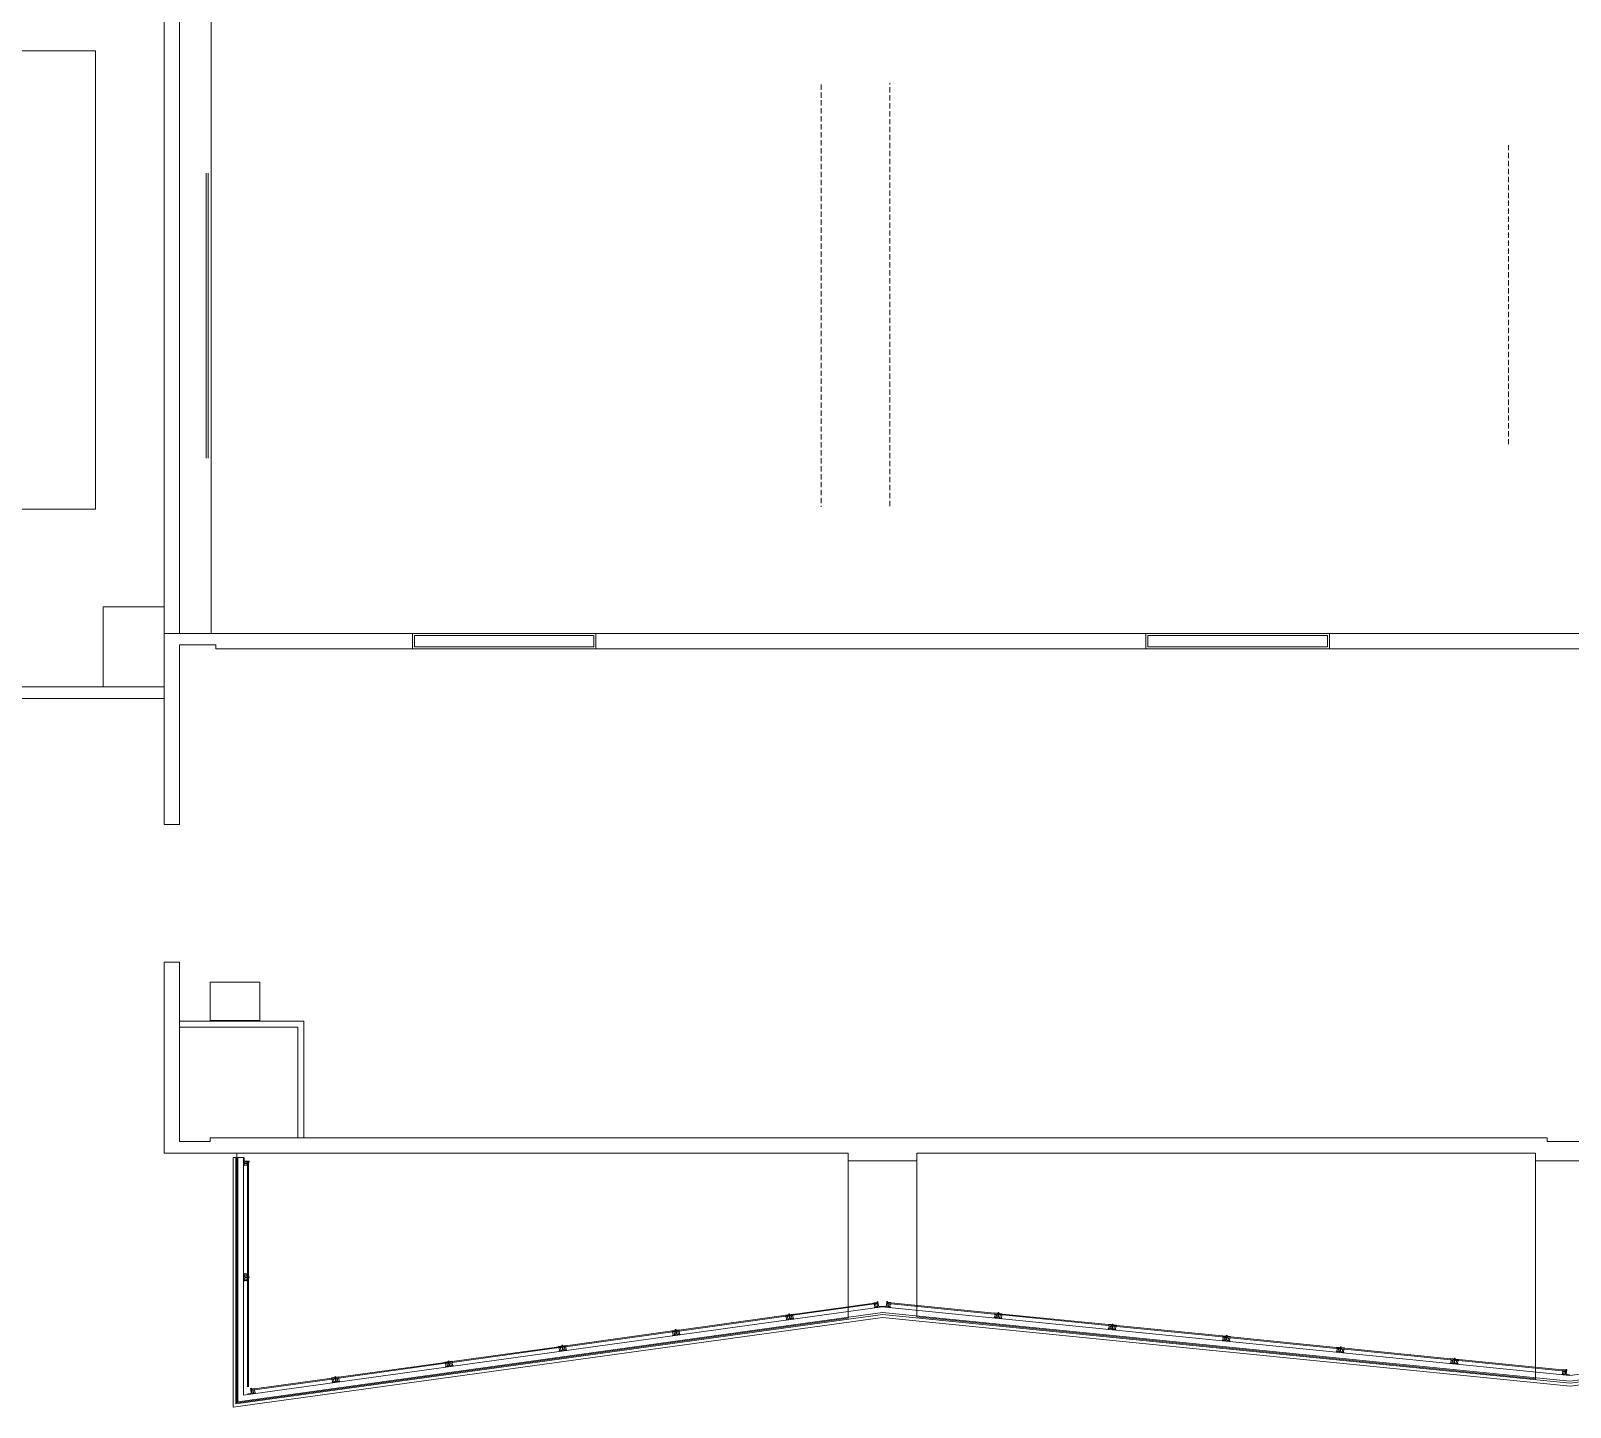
# Model space of a CAD drawing. Header units: inches. Extents: x -31774 to -27465, y 9140 to 11717.
# Drawn here: x -30797 to -29991, y 9794 to 10515 of the extents above; entities that cross this region are included whole.
import ezdxf

# ---------------------------------------------------------------- set-up
doc = ezdxf.new("R2010")
doc.units = ezdxf.units.IN
doc.header["$LTSCALE"] = 5.55
doc.header["$MEASUREMENT"] = 0
doc.linetypes.add('HIDDEN2', pattern=[0.75, 0.5, -0.25])
doc.layers.get('0').update_dxf_attribs({"lineweight": 18})
for name, color, linetype, lineweight in [('00-A+P New Floor Line', 5, 'Continuous', 18), ('00-A+P New Rails', 2, 'Continuous', 18), ('00-RCP-Bridge Below', 4, 'Continuous', 18), ('A-CLNG-FINS', 8, 'Continuous', 18), ('A-CONC-OPNG', 3, 'Continuous', 18), ('A-DETL-FINE', 2, 'Continuous', 18), ('A-EQPM-MECH', 6, 'Continuous', 18), ('A-FLOR-BYND', 8, 'Continuous', 18), ('A-FLOR-HRAL', 5, 'Continuous', 18), ('A-WALL-FULL', 8, 'Continuous', 18), ('A-WALL-FULL-ACC', 8, 'Continuous', 18)]:
    doc.layers.add(name, color=color, linetype=linetype, lineweight=lineweight)

msp = doc.modelspace()

# ---------------------------------------------------------------- linework, layer by layer
at = {"color": 5, "linetype": 'HIDDEN2', "lineweight": 18}
for p, q in [((-30383.16, 10486.94), (-30383.16, 10265.77)), ((-30347.16, 10266.25), (-30347.16, 10487.63)), ((-30023.16, 10455.23), (-30023.16, 10298.65))]:
    msp.add_line(p, q, dxfattribs=at)
at = {"layer": '00-A+P New Floor Line', "color": 2, "lineweight": 18}
for p, q in [((-30369.05, 9841.02), (-30369.05, 9923.51)), ((-30333.05, 9841.71), (-30333.05, 9923.51)), ((-30009.05, 9809.31), (-30009.05, 9923.51))]:
    msp.add_line(p, q, dxfattribs=at)
at = {"layer": '00-A+P New Floor Line'}
for p, q in [((-30333.05, 9841.71), (-30009.05, 9809.31)), ((-30369.05, 9841.02), (-30689.04, 9796.74))]:
    msp.add_line(p, q, dxfattribs=at)
at = {"layer": '00-A+P New Rails', "color": 1, "lineweight": 18}
for p, q in [((-29631.08, 9859.06), (-29991.1, 9811.06)), ((-29631.05, 9856.04), (-29991.05, 9808.04)), ((-30351.06, 9844.04), (-30688.52, 9797.34)), ((-30351.11, 9847.06), (-30685.52, 9800.79)), ((-29991.1, 9811.06), (-30351.11, 9847.06)), ((-29991.05, 9808.04), (-30351.06, 9844.04))]:
    msp.add_line(p, q, dxfattribs=at)
at = {"layer": '00-A+P New Rails', "color": 2, "lineweight": 18}
for p, q in [((-30354.31, 9849.27), (-30355.55, 9849.09)), ((-30354.3, 9849.14), (-30354.31, 9849.27)), ((-30353.44, 9849.77), (-30353.81, 9849.71)), ((-30353.81, 9849.71), (-30353.81, 9849.71)), ((-30353.81, 9849.71), (-30353.5, 9847.49)), ((-30353.13, 9847.54), (-30353.44, 9849.77)), ((-30348.75, 9849.84), (-30348.98, 9847.6)), ((-30348.38, 9849.8), (-30348.75, 9849.84)), ((-30348.75, 9849.84), (-30348.75, 9849.84)), ((-30348.6, 9847.56), (-30348.38, 9849.8)), ((-30348.25, 9849.22), (-30348.17, 9849.29)), ((-30347.87, 9849.25), (-30347.86, 9849.37)), ((-30346.63, 9849.12), (-30347.87, 9849.25)), ((-30347.86, 9849.37), (-30346.61, 9849.25)), ((-30346.63, 9849.12), (-30346.61, 9849.25)), ((-29631.04, 9855.03), (-29991.04, 9807.03)), ((-29631.03, 9853.52), (-29991.01, 9805.52)), ((-30351.01, 9841.52), (-30691.02, 9794.48)), ((-30351.04, 9843.03), (-30689.52, 9796.2)), ((-30400.55, 9842.87), (-30401.79, 9842.7)), ((-30401.77, 9842.57), (-30401.79, 9842.7)), ((-30401.77, 9842.57), (-30400.53, 9842.74)), ((-30401.7, 9842.08), (-30400.46, 9842.25)), ((-30401.69, 9841.95), (-30401.7, 9842.08)), ((-30400.45, 9842.13), (-30401.69, 9841.95)), ((-30401.23, 9840.5), (-30401.44, 9841.99)), ((-30400.49, 9840.61), (-30400.7, 9842.09)), ((-30400.53, 9842.74), (-30400.55, 9842.87)), ((-30400.45, 9842.13), (-30400.46, 9842.25)), ((-30400.15, 9842.73), (-30400.22, 9842.79)), ((-30400.16, 9842.29), (-30400.1, 9842.36)), ((-30400.1, 9842.36), (-30400.15, 9842.73)), ((-30399.67, 9843.37), (-30400.04, 9843.32)), ((-30400.04, 9843.32), (-30400.04, 9843.32)), ((-30400.04, 9843.32), (-30399.74, 9841.09)), ((-30399.36, 9841.14), (-30399.67, 9843.37)), ((-30399.41, 9842.84), (-30399.36, 9842.91)), ((-30399.36, 9842.47), (-30399.41, 9842.84)), ((-30399.36, 9842.47), (-30399.29, 9842.41)), ((-30399.06, 9843.07), (-30397.83, 9843.25)), ((-30399.05, 9842.95), (-30399.06, 9843.07)), ((-30397.81, 9843.12), (-30399.05, 9842.95)), ((-30397.74, 9842.63), (-30398.98, 9842.46)), ((-30398.96, 9842.33), (-30398.98, 9842.46)), ((-30398.96, 9842.33), (-30397.72, 9842.5)), ((-30398.51, 9840.88), (-30398.71, 9842.37)), ((-30397.77, 9840.98), (-30397.97, 9842.47)), ((-30397.81, 9843.12), (-30397.83, 9843.25)), ((-30397.72, 9842.5), (-30397.74, 9842.63)), ((-30355.53, 9848.97), (-30355.55, 9849.09)), ((-30355.53, 9848.97), (-30354.3, 9849.14)), ((-30355.47, 9848.48), (-30354.23, 9848.65)), ((-30355.45, 9848.35), (-30355.47, 9848.48)), ((-30354.21, 9848.52), (-30355.45, 9848.35)), ((-30353.82, 9847.06), (-30355.24, 9846.87)), ((-30355.19, 9846.49), (-30355.24, 9846.87)), ((-30355, 9846.9), (-30355.2, 9848.39)), ((-30355.19, 9846.49), (-30351.23, 9847.04)), ((-30351.23, 9847.04), (-30355.19, 9846.49)), ((-30354.25, 9847), (-30354.46, 9848.49)), ((-30354.21, 9848.52), (-30354.23, 9848.65)), ((-30353.92, 9849.13), (-30353.99, 9849.18)), ((-30353.86, 9848.76), (-30353.92, 9849.13)), ((-30353.92, 9848.69), (-30353.86, 9848.76)), ((-30351.28, 9847.41), (-30352.7, 9847.22)), ((-30351.23, 9847.04), (-30351.28, 9847.41)), ((-29991.04, 9807.03), (-30351.04, 9843.03)), ((-29991.01, 9805.52), (-30351.01, 9841.52)), ((-30350.85, 9847.03), (-30350.82, 9847.41)), ((-30350.85, 9847.03), (-30346.87, 9846.63)), ((-30346.87, 9846.63), (-30350.85, 9847.03)), ((-30349.39, 9847.26), (-30350.82, 9847.41)), ((-30348.29, 9848.85), (-30348.25, 9849.22)), ((-30348.29, 9848.85), (-30348.23, 9848.78)), ((-30346.84, 9847.01), (-30348.27, 9847.15)), ((-30347.93, 9848.62), (-30347.92, 9848.75)), ((-30347.93, 9848.62), (-30346.69, 9848.5)), ((-30346.68, 9848.62), (-30347.92, 9848.75)), ((-30347.83, 9847.11), (-30347.68, 9848.6)), ((-30347.09, 9847.03), (-30346.94, 9848.53)), ((-30346.87, 9846.63), (-30346.84, 9847.01)), ((-30346.69, 9848.5), (-30346.68, 9848.62)), ((-30292.5, 9841.2), (-30292.47, 9841.57)), ((-30292.5, 9841.2), (-30288.52, 9840.8)), ((-30288.52, 9840.8), (-30292.5, 9841.2)), ((-30291.04, 9841.43), (-30292.47, 9841.57)), ((-30292.32, 9843.06), (-30292.3, 9843.19)), ((-30291.07, 9842.94), (-30292.32, 9843.06)), ((-30292.3, 9843.19), (-30291.06, 9843.06)), ((-30292.25, 9843.69), (-30292.24, 9843.81)), ((-30292.25, 9843.69), (-30291.01, 9843.56)), ((-30291, 9843.69), (-30292.24, 9843.81)), ((-30292.22, 9841.55), (-30292.07, 9843.04)), ((-30291.47, 9841.47), (-30291.32, 9842.96)), ((-30291.07, 9842.94), (-30291.06, 9843.06)), ((-30291.01, 9843.56), (-30291, 9843.69)), ((-30290.75, 9843.03), (-30290.68, 9843.09)), ((-30290.64, 9843.46), (-30290.7, 9843.53)), ((-30290.68, 9843.09), (-30290.64, 9843.46)), ((-30290.4, 9844), (-30290.63, 9841.76)), ((-30290.03, 9843.97), (-30290.4, 9844)), ((-30290.4, 9844), (-30290.4, 9844)), ((-30290.25, 9841.73), (-30290.03, 9843.97)), ((-30289.93, 9843.01), (-30289.9, 9843.39)), ((-30289.93, 9843.01), (-30289.88, 9842.95)), ((-30288.49, 9841.17), (-30289.92, 9841.32)), ((-30289.9, 9843.39), (-30289.83, 9843.44)), ((-30289.58, 9842.79), (-30289.57, 9842.91)), ((-30289.58, 9842.79), (-30288.34, 9842.67)), ((-30288.32, 9842.79), (-30289.57, 9842.91)), ((-30289.52, 9843.41), (-30289.51, 9843.54)), ((-30288.27, 9843.29), (-30289.52, 9843.41)), ((-30289.51, 9843.54), (-30288.26, 9843.41)), ((-30289.48, 9841.27), (-30289.33, 9842.76)), ((-30288.73, 9841.2), (-30288.59, 9842.69)), ((-30288.34, 9842.67), (-30288.32, 9842.79)), ((-30288.27, 9843.29), (-30288.26, 9843.41)), ((-30459.98, 9834.65), (-30461.22, 9834.47)), ((-30461.21, 9834.35), (-30461.22, 9834.47)), ((-30461.21, 9834.35), (-30459.97, 9834.52)), ((-30461.14, 9833.85), (-30459.9, 9834.03)), ((-30461.12, 9833.73), (-30461.14, 9833.85)), ((-30459.88, 9833.9), (-30461.12, 9833.73)), ((-30460.67, 9832.28), (-30460.87, 9833.77)), ((-30459.92, 9832.38), (-30460.13, 9833.87)), ((-30459.97, 9834.52), (-30459.98, 9834.65)), ((-30459.88, 9833.9), (-30459.9, 9834.03)), ((-30459.59, 9834.51), (-30459.66, 9834.56)), ((-30459.54, 9834.14), (-30459.59, 9834.51)), ((-30459.59, 9834.07), (-30459.54, 9834.14)), ((-30459.11, 9835.15), (-30459.48, 9835.09)), ((-30459.48, 9835.09), (-30459.48, 9835.09)), ((-30459.48, 9835.09), (-30459.17, 9832.87)), ((-30458.8, 9832.92), (-30459.11, 9835.15)), ((-30458.84, 9834.61), (-30458.79, 9834.68)), ((-30458.79, 9834.24), (-30458.84, 9834.61)), ((-30458.79, 9834.24), (-30458.72, 9834.19)), ((-30458.5, 9834.85), (-30457.26, 9835.02)), ((-30458.48, 9834.73), (-30458.5, 9834.85)), ((-30457.24, 9834.9), (-30458.48, 9834.73)), ((-30457.17, 9834.4), (-30458.41, 9834.23)), ((-30458.4, 9834.11), (-30458.41, 9834.23)), ((-30458.4, 9834.11), (-30457.16, 9834.28)), ((-30457.94, 9832.66), (-30458.15, 9834.14)), ((-30457.2, 9832.76), (-30457.41, 9834.25)), ((-30457.24, 9834.9), (-30457.26, 9835.02)), ((-30457.16, 9834.28), (-30457.17, 9834.4)), ((-30400.06, 9840.67), (-30401.48, 9840.47)), ((-30401.43, 9840.1), (-30401.48, 9840.47)), ((-30401.43, 9840.1), (-30397.47, 9840.65)), ((-30397.47, 9840.65), (-30401.43, 9840.1)), ((-30397.52, 9841.02), (-30398.94, 9840.82)), ((-30397.47, 9840.65), (-30397.52, 9841.02)), ((-30288.52, 9840.8), (-30288.49, 9841.17)), ((-30232.8, 9835.23), (-30232.76, 9835.6)), ((-30232.8, 9835.23), (-30228.82, 9834.83)), ((-30228.82, 9834.83), (-30232.8, 9835.23)), ((-30231.33, 9835.46), (-30232.76, 9835.6)), ((-30232.61, 9837.09), (-30232.6, 9837.22)), ((-30231.37, 9836.97), (-30232.61, 9837.09)), ((-30232.6, 9837.22), (-30231.36, 9837.09)), ((-30232.55, 9837.72), (-30232.54, 9837.84)), ((-30232.55, 9837.72), (-30231.31, 9837.59)), ((-30231.3, 9837.72), (-30232.54, 9837.84)), ((-30232.52, 9835.58), (-30232.37, 9837.07)), ((-30231.77, 9835.5), (-30231.62, 9836.99)), ((-30231.37, 9836.97), (-30231.36, 9837.09)), ((-30231.31, 9837.59), (-30231.3, 9837.72)), ((-30231.05, 9837.06), (-30230.98, 9837.12)), ((-30230.94, 9837.49), (-30231, 9837.56)), ((-30230.98, 9837.12), (-30230.94, 9837.49)), ((-30230.7, 9838.03), (-30230.92, 9835.79)), ((-30230.33, 9837.99), (-30230.7, 9838.03)), ((-30230.7, 9838.03), (-30230.7, 9838.03)), ((-30230.55, 9835.76), (-30230.33, 9837.99)), ((-30230.23, 9837.04), (-30230.2, 9837.42)), ((-30230.23, 9837.04), (-30230.18, 9836.98)), ((-30228.78, 9835.2), (-30230.21, 9835.35)), ((-30230.2, 9837.42), (-30230.13, 9837.47)), ((-30229.88, 9836.82), (-30229.87, 9836.94)), ((-30229.88, 9836.82), (-30228.63, 9836.7)), ((-30228.62, 9836.82), (-30229.87, 9836.94)), ((-30229.82, 9837.44), (-30229.8, 9837.57)), ((-30228.57, 9837.32), (-30229.82, 9837.44)), ((-30229.8, 9837.57), (-30228.56, 9837.44)), ((-30229.78, 9835.3), (-30229.63, 9836.79)), ((-30229.03, 9835.23), (-30228.88, 9836.72)), ((-30228.82, 9834.83), (-30228.78, 9835.2)), ((-30228.63, 9836.7), (-30228.62, 9836.82)), ((-30228.57, 9837.32), (-30228.56, 9837.44)), ((-30519.42, 9826.42), (-30520.66, 9826.25)), ((-30520.64, 9826.13), (-30520.66, 9826.25)), ((-30520.64, 9826.13), (-30519.4, 9826.3)), ((-30520.57, 9825.63), (-30519.33, 9825.8)), ((-30520.55, 9825.51), (-30520.57, 9825.63)), ((-30519.32, 9825.68), (-30520.55, 9825.51)), ((-30520.1, 9824.06), (-30520.31, 9825.54)), ((-30519.36, 9824.16), (-30519.56, 9825.64)), ((-30519.4, 9826.3), (-30519.42, 9826.42)), ((-30519.32, 9825.68), (-30519.33, 9825.8)), ((-30519.02, 9826.29), (-30519.09, 9826.34)), ((-30518.97, 9825.92), (-30519.02, 9826.29)), ((-30519.02, 9825.85), (-30518.97, 9825.92)), ((-30518.54, 9826.92), (-30518.91, 9826.87)), ((-30518.91, 9826.87), (-30518.91, 9826.87)), ((-30518.91, 9826.87), (-30518.6, 9824.64)), ((-30518.23, 9824.69), (-30518.54, 9826.92)), ((-30518.28, 9826.39), (-30518.22, 9826.46)), ((-30518.23, 9826.02), (-30518.28, 9826.39)), ((-30518.23, 9826.02), (-30518.16, 9825.97)), ((-30517.93, 9826.63), (-30516.69, 9826.8)), ((-30517.92, 9826.5), (-30517.93, 9826.63)), ((-30516.68, 9826.68), (-30517.92, 9826.5)), ((-30516.61, 9826.18), (-30517.85, 9826.01)), ((-30517.83, 9825.88), (-30517.85, 9826.01)), ((-30517.83, 9825.88), (-30516.59, 9826.06)), ((-30517.38, 9824.43), (-30517.58, 9825.92)), ((-30516.63, 9824.54), (-30516.84, 9826.02)), ((-30516.68, 9826.68), (-30516.69, 9826.8)), ((-30516.59, 9826.06), (-30516.61, 9826.18)), ((-30459.49, 9832.44), (-30460.91, 9832.25)), ((-30460.86, 9831.87), (-30460.91, 9832.25)), ((-30460.86, 9831.87), (-30456.9, 9832.42)), ((-30456.9, 9832.42), (-30460.86, 9831.87)), ((-30456.95, 9832.79), (-30458.38, 9832.6)), ((-30456.9, 9832.42), (-30456.95, 9832.79)), ((-30173.1, 9829.26), (-30173.06, 9829.63)), ((-30173.1, 9829.26), (-30169.12, 9828.86)), ((-30169.12, 9828.86), (-30173.1, 9829.26)), ((-30171.63, 9829.49), (-30173.06, 9829.63)), ((-30172.91, 9831.12), (-30172.9, 9831.25)), ((-30171.67, 9831), (-30172.91, 9831.12)), ((-30172.9, 9831.25), (-30171.66, 9831.12)), ((-30172.85, 9831.74), (-30172.84, 9831.87)), ((-30172.85, 9831.74), (-30171.61, 9831.62)), ((-30171.59, 9831.74), (-30172.84, 9831.87)), ((-30172.81, 9829.61), (-30172.66, 9831.1)), ((-30172.07, 9829.53), (-30171.92, 9831.02)), ((-30171.67, 9831), (-30171.66, 9831.12)), ((-30171.61, 9831.62), (-30171.59, 9831.74)), ((-30171.35, 9831.09), (-30171.28, 9831.15)), ((-30171.24, 9831.52), (-30171.3, 9831.59)), ((-30171.28, 9831.15), (-30171.24, 9831.52)), ((-30171, 9832.06), (-30171.22, 9829.82)), ((-30170.62, 9832.02), (-30171, 9832.06)), ((-30171, 9832.06), (-30171, 9832.06)), ((-30170.85, 9829.79), (-30170.62, 9832.02)), ((-30170.53, 9831.07), (-30170.49, 9831.45)), ((-30170.53, 9831.07), (-30170.47, 9831)), ((-30169.08, 9829.23), (-30170.51, 9829.38)), ((-30170.49, 9831.45), (-30170.42, 9831.5)), ((-30170.18, 9830.85), (-30170.16, 9830.97)), ((-30170.18, 9830.85), (-30168.93, 9830.72)), ((-30168.92, 9830.85), (-30170.16, 9830.97)), ((-30170.11, 9831.47), (-30170.1, 9831.6)), ((-30168.87, 9831.35), (-30170.11, 9831.47)), ((-30170.1, 9831.6), (-30168.86, 9831.47)), ((-30170.08, 9829.33), (-30169.93, 9830.82)), ((-30169.33, 9829.26), (-30169.18, 9830.75)), ((-30169.12, 9828.86), (-30169.08, 9829.23)), ((-30168.93, 9830.72), (-30168.92, 9830.85)), ((-30168.87, 9831.35), (-30168.86, 9831.47)), ((-30113.21, 9825.15), (-30113.2, 9825.28)), ((-30111.97, 9825.03), (-30113.21, 9825.15)), ((-30113.2, 9825.28), (-30111.95, 9825.15)), ((-30113.15, 9825.77), (-30113.14, 9825.9)), ((-30113.15, 9825.77), (-30111.9, 9825.65)), ((-30111.89, 9825.77), (-30113.14, 9825.9)), ((-30113.11, 9823.64), (-30112.96, 9825.13)), ((-30111.97, 9825.03), (-30111.95, 9825.15)), ((-30111.9, 9825.65), (-30111.89, 9825.77)), ((-30111.64, 9825.12), (-30111.57, 9825.18)), ((-30111.54, 9825.55), (-30111.59, 9825.62)), ((-30111.57, 9825.18), (-30111.54, 9825.55)), ((-30111.29, 9826.09), (-30111.52, 9823.85)), ((-30110.92, 9826.05), (-30111.29, 9826.09)), ((-30111.29, 9826.09), (-30111.29, 9826.09)), ((-30111.15, 9823.82), (-30110.92, 9826.05)), ((-30110.83, 9825.1), (-30110.79, 9825.48)), ((-30110.83, 9825.1), (-30110.77, 9825.03)), ((-30110.79, 9825.48), (-30110.72, 9825.53)), ((-30110.41, 9825.5), (-30110.4, 9825.63)), ((-30109.17, 9825.38), (-30110.41, 9825.5)), ((-30110.4, 9825.63), (-30109.16, 9825.5)), ((-30109.17, 9825.38), (-30109.16, 9825.5)), ((-30578.85, 9818.2), (-30580.09, 9818.03)), ((-30580.07, 9817.9), (-30580.09, 9818.03)), ((-30580.07, 9817.9), (-30578.83, 9818.08)), ((-30580, 9817.41), (-30578.77, 9817.58)), ((-30579.99, 9817.28), (-30580, 9817.41)), ((-30578.75, 9817.46), (-30579.99, 9817.28)), ((-30579.53, 9815.83), (-30579.74, 9817.32)), ((-30578.79, 9815.94), (-30579, 9817.42)), ((-30578.83, 9818.08), (-30578.85, 9818.2)), ((-30578.75, 9817.46), (-30578.77, 9817.58)), ((-30578.45, 9818.06), (-30578.53, 9818.12)), ((-30578.46, 9817.62), (-30578.4, 9817.69)), ((-30578.4, 9817.69), (-30578.45, 9818.06)), ((-30577.97, 9818.7), (-30578.35, 9818.65)), ((-30578.35, 9818.65), (-30578.35, 9818.65)), ((-30578.35, 9818.65), (-30578.04, 9816.42)), ((-30577.67, 9816.47), (-30577.97, 9818.7)), ((-30577.71, 9818.17), (-30577.66, 9818.24)), ((-30577.66, 9817.8), (-30577.71, 9818.17)), ((-30577.66, 9817.8), (-30577.59, 9817.74)), ((-30577.37, 9818.4), (-30576.13, 9818.58)), ((-30577.35, 9818.28), (-30577.37, 9818.4)), ((-30576.11, 9818.45), (-30577.35, 9818.28)), ((-30576.04, 9817.96), (-30577.28, 9817.79)), ((-30577.26, 9817.66), (-30577.28, 9817.79)), ((-30577.26, 9817.66), (-30576.03, 9817.83)), ((-30576.81, 9816.21), (-30577.02, 9817.7)), ((-30576.07, 9816.31), (-30576.27, 9817.8)), ((-30576.11, 9818.45), (-30576.13, 9818.58)), ((-30576.03, 9817.83), (-30576.04, 9817.96)), ((-30518.92, 9824.22), (-30520.35, 9824.02)), ((-30520.3, 9823.65), (-30520.35, 9824.02)), ((-30520.3, 9823.65), (-30516.33, 9824.2)), ((-30516.33, 9824.2), (-30520.3, 9823.65)), ((-30516.39, 9824.57), (-30517.81, 9824.37)), ((-30516.33, 9824.2), (-30516.39, 9824.57)), ((-30113.4, 9823.29), (-30113.36, 9823.66)), ((-30113.4, 9823.29), (-30109.42, 9822.89)), ((-30109.42, 9822.89), (-30113.4, 9823.29)), ((-30111.93, 9823.52), (-30113.36, 9823.66)), ((-30112.36, 9823.56), (-30112.22, 9825.05)), ((-30109.38, 9823.26), (-30110.81, 9823.41)), ((-30110.47, 9824.88), (-30110.46, 9825)), ((-30110.47, 9824.88), (-30109.23, 9824.75)), ((-30109.22, 9824.88), (-30110.46, 9825)), ((-30110.37, 9823.36), (-30110.23, 9824.85)), ((-30109.63, 9823.29), (-30109.48, 9824.78)), ((-30109.42, 9822.89), (-30109.38, 9823.26)), ((-30109.23, 9824.75), (-30109.22, 9824.88)), ((-30053.69, 9817.32), (-30053.66, 9817.69)), ((-30053.69, 9817.32), (-30049.71, 9816.92)), ((-30049.71, 9816.92), (-30053.69, 9817.32)), ((-30052.23, 9817.55), (-30053.66, 9817.69)), ((-30053.51, 9819.18), (-30053.5, 9819.31)), ((-30052.26, 9819.06), (-30053.51, 9819.18)), ((-30053.5, 9819.31), (-30052.25, 9819.18)), ((-30053.45, 9819.8), (-30053.43, 9819.93)), ((-30053.45, 9819.8), (-30052.2, 9819.68)), ((-30052.19, 9819.8), (-30053.43, 9819.93)), ((-30053.41, 9817.67), (-30053.26, 9819.16)), ((-30052.66, 9817.59), (-30052.51, 9819.08)), ((-30052.26, 9819.06), (-30052.25, 9819.18)), ((-30052.2, 9819.68), (-30052.19, 9819.8)), ((-30051.94, 9819.15), (-30051.87, 9819.21)), ((-30051.83, 9819.58), (-30051.89, 9819.65)), ((-30051.87, 9819.21), (-30051.83, 9819.58)), ((-30051.59, 9820.12), (-30051.82, 9817.88)), ((-30051.22, 9820.08), (-30051.59, 9820.12)), ((-30051.59, 9820.12), (-30051.59, 9820.12)), ((-30051.44, 9817.85), (-30051.22, 9820.08)), ((-30051.13, 9819.13), (-30051.09, 9819.51)), ((-30051.13, 9819.13), (-30051.07, 9819.06)), ((-30049.68, 9817.29), (-30051.11, 9817.43)), ((-30051.09, 9819.51), (-30051.02, 9819.56)), ((-30050.77, 9818.91), (-30050.76, 9819.03)), ((-30050.77, 9818.91), (-30049.53, 9818.78)), ((-30049.52, 9818.91), (-30050.76, 9819.03)), ((-30050.71, 9819.53), (-30050.7, 9819.66)), ((-30049.47, 9819.41), (-30050.71, 9819.53)), ((-30050.7, 9819.66), (-30049.45, 9819.53)), ((-30050.67, 9817.39), (-30050.52, 9818.88)), ((-30049.93, 9817.32), (-30049.78, 9818.81)), ((-30049.71, 9816.92), (-30049.68, 9817.29)), ((-30049.53, 9818.78), (-30049.52, 9818.91)), ((-30049.47, 9819.41), (-30049.45, 9819.53)), ((-30681.12, 9803.92), (-30637.96, 9809.89)), ((-30681.05, 9803.43), (-30637.89, 9809.4)), ((-30638.29, 9809.98), (-30639.52, 9809.8)), ((-30639.51, 9809.68), (-30639.52, 9809.8)), ((-30639.51, 9809.68), (-30638.27, 9809.85)), ((-30639.44, 9809.19), (-30638.2, 9809.36)), ((-30639.42, 9809.06), (-30639.44, 9809.19)), ((-30638.18, 9809.23), (-30639.42, 9809.06)), ((-30638.97, 9807.61), (-30639.17, 9809.1)), ((-30638.22, 9807.71), (-30638.43, 9809.2)), ((-30638.27, 9809.85), (-30638.29, 9809.98)), ((-30638.18, 9809.23), (-30638.2, 9809.36)), ((-30637.89, 9809.84), (-30637.96, 9809.89)), ((-30637.84, 9809.47), (-30637.89, 9809.84)), ((-30637.89, 9809.4), (-30637.84, 9809.47)), ((-30637.41, 9810.48), (-30637.78, 9810.42)), ((-30637.78, 9810.42), (-30637.78, 9810.42)), ((-30637.78, 9810.42), (-30637.47, 9808.2)), ((-30637.1, 9808.25), (-30637.41, 9810.48)), ((-30637.15, 9809.94), (-30637.09, 9810.01)), ((-30637.09, 9809.57), (-30637.15, 9809.94)), ((-30637.09, 9809.57), (-30637.02, 9809.52)), ((-30636.8, 9810.18), (-30635.56, 9810.35)), ((-30636.78, 9810.06), (-30636.8, 9810.18)), ((-30635.54, 9810.23), (-30636.78, 9810.06)), ((-30635.48, 9809.73), (-30636.71, 9809.56)), ((-30636.7, 9809.44), (-30636.71, 9809.56)), ((-30636.7, 9809.44), (-30635.46, 9809.61)), ((-30636.24, 9807.99), (-30636.45, 9809.47)), ((-30635.5, 9808.09), (-30635.71, 9809.58)), ((-30635.54, 9810.23), (-30635.56, 9810.35)), ((-30635.46, 9809.61), (-30635.48, 9809.73)), ((-30578.36, 9816), (-30579.78, 9815.8)), ((-30579.73, 9815.43), (-30579.78, 9815.8)), ((-30579.73, 9815.43), (-30575.77, 9815.98)), ((-30575.77, 9815.98), (-30579.73, 9815.43)), ((-30575.82, 9816.35), (-30577.24, 9816.15)), ((-30575.77, 9815.98), (-30575.82, 9816.35)), ((-29995.25, 9811.47), (-29995.21, 9811.85)), ((-29995.21, 9811.85), (-29993.78, 9811.7)), ((-29995.06, 9813.34), (-29995.05, 9813.46)), ((-29993.82, 9813.21), (-29995.06, 9813.34)), ((-29995.05, 9813.46), (-29993.8, 9813.34)), ((-29995, 9813.96), (-29994.99, 9814.08)), ((-29995, 9813.96), (-29993.75, 9813.84)), ((-29993.74, 9813.96), (-29994.99, 9814.08)), ((-29994.96, 9811.82), (-29994.81, 9813.31)), ((-29994.21, 9811.75), (-29994.07, 9813.24)), ((-29993.82, 9813.21), (-29993.8, 9813.34)), ((-29993.75, 9813.84), (-29993.74, 9813.96)), ((-29993.42, 9813.36), (-29993.49, 9813.31)), ((-29993.39, 9813.74), (-29993.44, 9813.8)), ((-29993.42, 9813.36), (-29993.39, 9813.74)), ((-29993.37, 9812.04), (-29993.14, 9814.28)), ((-29993.14, 9814.28), (-29992.77, 9814.24)), ((-29992.77, 9814.24), (-29993, 9812)), ((-29992.77, 9814.24), (-29992.77, 9814.24)), ((-29992.66, 9811.59), (-29991.23, 9811.45)), ((-29991.27, 9811.07), (-29991.23, 9811.45)), ((-30681.82, 9801.68), (-30683.24, 9801.48)), ((-30683.19, 9801.11), (-30683.24, 9801.48)), ((-30683.19, 9801.11), (-30679.23, 9801.66)), ((-30679.23, 9801.66), (-30683.19, 9801.11)), ((-30681.43, 9804.38), (-30681.81, 9804.33)), ((-30681.81, 9804.33), (-30681.81, 9804.33)), ((-30681.81, 9804.33), (-30681.5, 9802.1)), ((-30681.13, 9802.16), (-30681.43, 9804.38)), ((-30681.17, 9803.85), (-30681.12, 9803.92)), ((-30681.12, 9803.48), (-30681.17, 9803.85)), ((-30681.12, 9803.48), (-30681.05, 9803.43)), ((-30680.83, 9804.09), (-30679.59, 9804.26)), ((-30680.81, 9803.97), (-30680.83, 9804.09)), ((-30679.57, 9804.14), (-30680.81, 9803.97)), ((-30679.5, 9803.64), (-30680.74, 9803.47)), ((-30680.72, 9803.35), (-30680.74, 9803.47)), ((-30680.72, 9803.35), (-30679.49, 9803.52)), ((-30679.28, 9802.03), (-30680.7, 9801.84)), ((-30680.27, 9801.9), (-30680.48, 9803.38)), ((-30679.53, 9802), (-30679.73, 9803.48)), ((-30679.57, 9804.14), (-30679.59, 9804.26)), ((-30679.49, 9803.52), (-30679.5, 9803.64)), ((-30679.23, 9801.66), (-30679.28, 9802.03)), ((-30637.79, 9807.77), (-30639.22, 9807.58)), ((-30639.16, 9807.2), (-30639.22, 9807.58)), ((-30639.16, 9807.2), (-30635.2, 9807.75)), ((-30635.2, 9807.75), (-30639.16, 9807.2)), ((-30635.25, 9808.12), (-30636.68, 9807.93)), ((-30635.2, 9807.75), (-30635.25, 9808.12))]:
    msp.add_line(p, q, dxfattribs=at)
at = {"layer": '00-A+P New Rails'}
for p, q in [((-30348.17, 9849.29), (-30290.7, 9843.53)), ((-30400.22, 9842.79), (-30458.79, 9834.68)), ((-30400.16, 9842.29), (-30458.72, 9834.19)), ((-30353.99, 9849.18), (-30399.36, 9842.91)), ((-30399.29, 9842.41), (-30353.92, 9848.69)), ((-30290.75, 9843.03), (-30348.23, 9848.78)), ((-30231.05, 9837.06), (-30289.88, 9842.95)), ((-30231, 9837.56), (-30289.83, 9843.44)), ((-30459.66, 9834.56), (-30518.22, 9826.46)), ((-30459.59, 9834.07), (-30518.16, 9825.97)), ((-30171.35, 9831.09), (-30230.18, 9836.98)), ((-30171.3, 9831.59), (-30230.13, 9837.47)), ((-30519.09, 9826.34), (-30577.66, 9818.24)), ((-30519.02, 9825.85), (-30577.59, 9817.74)), ((-30111.64, 9825.12), (-30170.47, 9831)), ((-30111.59, 9825.62), (-30170.42, 9831.5)), ((-30051.89, 9819.65), (-30110.72, 9825.53)), ((-30578.53, 9818.12), (-30637.09, 9810.01)), ((-30578.46, 9817.62), (-30637.02, 9809.52)), ((-30051.94, 9819.15), (-30110.77, 9825.03)), ((-30051.07, 9819.06), (-29993.51, 9813.31)), ((-29993.46, 9813.81), (-30051.02, 9819.56))]:
    msp.add_line(p, q, dxfattribs=at)
at = {"layer": '00-A+P New Rails', "color": 2, "lineweight": 18}
for centre, start, end in [((-30353.87, 9847.43), 277.87743, 7.87741), ((-30352.76, 9847.59), 187.87748, 277.87739), ((-30349.35, 9847.64), 264.28944, 354.28943), ((-30348.23, 9847.52), 174.2895, 264.28941), ((-30291, 9841.8), 264.28944, 354.28943), ((-30289.88, 9841.69), 174.2895, 264.28941), ((-30400.11, 9841.04), 277.87743, 7.87741), ((-30398.99, 9841.19), 187.87748, 277.87739), ((-30231.3, 9835.83), 264.28944, 354.28943), ((-30230.18, 9835.72), 174.2895, 264.28941), ((-30459.54, 9832.81), 277.87743, 7.87741), ((-30458.43, 9832.97), 187.87748, 277.87739), ((-30171.59, 9829.86), 264.28944, 354.28943), ((-30170.47, 9829.75), 174.2895, 264.28941), ((-30518.98, 9824.59), 277.87743, 7.87741), ((-30517.86, 9824.74), 187.87748, 277.87739), ((-30111.89, 9823.89), 264.28944, 354.28943), ((-30110.77, 9823.78), 174.2895, 264.28941), ((-30052.19, 9817.92), 264.28944, 354.28943), ((-30051.07, 9817.81), 174.2895, 264.28941), ((-30578.41, 9816.37), 277.87743, 7.87741), ((-30577.29, 9816.52), 187.87748, 277.87739), ((-29993.74, 9812.08), 264.28941, 354.28931), ((-29992.62, 9811.96), 174.28939, 264.28937), ((-30681.87, 9802.05), 277.87743, 7.87741), ((-30680.76, 9802.21), 187.87748, 277.87739), ((-30637.84, 9808.14), 277.87743, 7.87741), ((-30636.73, 9808.3), 187.87748, 277.87739)]:
    msp.add_arc(centre, 0.375, start, end, dxfattribs=at)
at = {"layer": '00-RCP-Bridge Below'}
for p, q in [((-30009.05, 9809.31), (-30333.05, 9841.71)), ((-30369.05, 9841.02), (-30689.04, 9796.74))]:
    msp.add_line(p, q, dxfattribs=at)
at = {"layer": 'A-CLNG-FINS'}
msp.add_line((-30009.05, 9808.83), (-30009.05, 9927.51), dxfattribs=at)
at = {"layer": 'A-CONC-OPNG'}
msp.add_lwpolyline([(-30727.05, 10171.51), (-30727.05, 10213.51), (-30759.05, 10213.51), (-30759.05, 10171.51)], close=True, dxfattribs=at)
at = {"layer": 'A-CONC-OPNG', "color": 8, "lineweight": 18}
msp.add_lwpolyline([(-30677.04, 10016.97), (-30703.04, 10016.97), (-30703.04, 9996.97), (-30677.04, 9996.97)], close=True, dxfattribs=at)
at = {"layer": 'A-DETL-FINE'}
for p, q in [((-30705.13, 10440.4), (-30705.13, 10291.36)), ((-30704.13, 10440.4), (-30704.13, 10291.36))]:
    msp.add_line(p, q, dxfattribs=at)
at = {"layer": 'A-EQPM-MECH'}
msp.add_lwpolyline([(-30763.04, 10264.53), (-30763.04, 10504.53), (-30883.04, 10504.53), (-30883.04, 10264.53)], close=True, dxfattribs=at)
at = {"layer": 'A-FLOR-BYND'}
for p, q in [((-30702.54, 10199.51), (-30702.54, 10525.51)), ((-30691.02, 9925.26), (-30691.02, 9794.48)), ((-30689.52, 9925.26), (-30691.02, 9925.26)), ((-30689.52, 9925.26), (-30689.52, 9796.2)), ((-30688.52, 9925.26), (-30688.52, 9797.34)), ((-30685.52, 9925.26), (-30688.52, 9925.26)), ((-30685.52, 9925.26), (-30685.52, 9800.79)), ((-30685.52, 9921.01), (-30685.52, 9925.01)), ((-30685.52, 9925.01), (-30685.52, 9921.01)), ((-30685.52, 9925.01), (-30685.14, 9925.01)), ((-30685.14, 9925.01), (-30685.14, 9923.57)), ((-30685.14, 9922.45), (-30685.14, 9921.01)), ((-30685.14, 9922.01), (-30683.64, 9922.01)), ((-30684.77, 9923.2), (-30682.52, 9923.2)), ((-30682.52, 9922.82), (-30684.77, 9922.82)), ((-30683.64, 9922.26), (-30683.64, 9921.01)), ((-30683.64, 9922.26), (-30683.52, 9922.26)), ((-30683.52, 9922.57), (-30683.46, 9922.63)), ((-30683.52, 9862.97), (-30683.52, 9922.57)), ((-30683.52, 9921.01), (-30683.52, 9922.26)), ((-30683.46, 9922.63), (-30683.08, 9922.63)), ((-30683.08, 9922.63), (-30683.02, 9922.57)), ((-30683.02, 9922.57), (-30683.02, 9862.97)), ((-30683.02, 9921.01), (-30683.02, 9922.26)), ((-30683.02, 9922.26), (-30682.89, 9922.26)), ((-30682.89, 9922.26), (-30682.89, 9921.01)), ((-30682.52, 9923.2), (-30682.52, 9922.82)), ((-30685.52, 9921.01), (-30685.14, 9921.01)), ((-30685.14, 9921.26), (-30683.64, 9921.26)), ((-30683.64, 9921.01), (-30683.52, 9921.01)), ((-30683.02, 9921.01), (-30682.89, 9921.01)), ((-30685.52, 9860.53), (-30685.52, 9864.53)), ((-30685.52, 9864.53), (-30685.52, 9860.53)), ((-30685.52, 9864.53), (-30685.14, 9864.53)), ((-30685.52, 9860.53), (-30685.52, 9864.53)), ((-30685.52, 9864.53), (-30685.52, 9860.53)), ((-30685.52, 9864.53), (-30685.14, 9864.53)), ((-30685.52, 9860.53), (-30685.14, 9860.53)), ((-30685.52, 9860.53), (-30685.14, 9860.53)), ((-30685.14, 9864.53), (-30685.14, 9863.09)), ((-30685.14, 9864.53), (-30685.14, 9863.09)), ((-30685.14, 9864.28), (-30683.64, 9864.28)), ((-30685.14, 9864.28), (-30683.64, 9864.28)), ((-30685.14, 9863.53), (-30683.64, 9863.53)), ((-30685.14, 9863.53), (-30683.64, 9863.53)), ((-30685.14, 9861.97), (-30685.14, 9860.53)), ((-30685.14, 9861.97), (-30685.14, 9860.53)), ((-30685.14, 9861.53), (-30683.64, 9861.53)), ((-30685.14, 9861.53), (-30683.64, 9861.53)), ((-30685.14, 9860.78), (-30683.64, 9860.78)), ((-30685.14, 9860.78), (-30683.64, 9860.78)), ((-30684.77, 9862.72), (-30682.52, 9862.72)), ((-30684.77, 9862.72), (-30682.52, 9862.72)), ((-30682.52, 9862.34), (-30684.77, 9862.34)), ((-30682.52, 9862.34), (-30684.77, 9862.34)), ((-30683.64, 9864.53), (-30683.52, 9864.53)), ((-30683.64, 9863.28), (-30683.64, 9864.53)), ((-30683.64, 9864.53), (-30683.52, 9864.53)), ((-30683.64, 9863.28), (-30683.64, 9864.53)), ((-30683.64, 9863.28), (-30683.52, 9863.28)), ((-30683.64, 9863.28), (-30683.52, 9863.28)), ((-30683.64, 9861.78), (-30683.64, 9860.53)), ((-30683.64, 9861.78), (-30683.52, 9861.78)), ((-30683.64, 9861.78), (-30683.64, 9860.53)), ((-30683.64, 9861.78), (-30683.52, 9861.78)), ((-30683.64, 9860.53), (-30683.52, 9860.53)), ((-30683.64, 9860.53), (-30683.52, 9860.53)), ((-30683.52, 9864.53), (-30683.52, 9863.28)), ((-30683.52, 9864.53), (-30683.52, 9863.28)), ((-30683.46, 9862.9), (-30683.52, 9862.97)), ((-30683.46, 9862.9), (-30683.52, 9862.97)), ((-30683.52, 9862.09), (-30683.46, 9862.15)), ((-30683.52, 9862.09), (-30683.46, 9862.15)), ((-30683.52, 9805.21), (-30683.52, 9862.09)), ((-30683.52, 9860.53), (-30683.52, 9861.78)), ((-30683.52, 9860.53), (-30683.52, 9861.78)), ((-30683.46, 9862.9), (-30683.08, 9862.9)), ((-30683.46, 9862.9), (-30683.08, 9862.9)), ((-30683.46, 9862.15), (-30683.08, 9862.15)), ((-30683.46, 9862.15), (-30683.08, 9862.15)), ((-30683.08, 9862.9), (-30683.02, 9862.97)), ((-30683.08, 9862.9), (-30683.02, 9862.97)), ((-30683.08, 9862.15), (-30683.02, 9862.09)), ((-30683.08, 9862.15), (-30683.02, 9862.09)), ((-30683.02, 9864.53), (-30683.02, 9863.28)), ((-30683.02, 9864.53), (-30682.89, 9864.53)), ((-30683.02, 9864.53), (-30683.02, 9863.28)), ((-30683.02, 9864.53), (-30682.89, 9864.53)), ((-30683.02, 9863.28), (-30682.89, 9863.28)), ((-30683.02, 9863.28), (-30682.89, 9863.28)), ((-30683.02, 9805.21), (-30683.02, 9862.09)), ((-30683.02, 9860.53), (-30683.02, 9861.78)), ((-30683.02, 9861.78), (-30682.89, 9861.78)), ((-30683.02, 9860.53), (-30683.02, 9861.78)), ((-30683.02, 9861.78), (-30682.89, 9861.78)), ((-30683.02, 9860.53), (-30682.89, 9860.53)), ((-30683.02, 9860.53), (-30682.89, 9860.53)), ((-30682.89, 9863.28), (-30682.89, 9864.53)), ((-30682.89, 9863.28), (-30682.89, 9864.53)), ((-30682.89, 9861.78), (-30682.89, 9860.53)), ((-30682.89, 9861.78), (-30682.89, 9860.53)), ((-30682.52, 9862.72), (-30682.52, 9862.34)), ((-30682.52, 9862.72), (-30682.52, 9862.34)), ((-30682.52, 9862.34), (-30682.52, 9862.34)), ((-30682.52, 9862.34), (-30682.52, 9862.34))]:
    msp.add_line(p, q, dxfattribs=at)
at = {"layer": 'A-FLOR-BYND', "color": 5, "lineweight": 18}
msp.add_line((-30689.04, 9927.51), (-30689.04, 9796.74), dxfattribs=at)
at = {"layer": 'A-FLOR-BYND'}
for centre, start, end in [((-30684.77, 9923.57), 180, 269.99991), ((-30684.77, 9922.45), 89.99998, 179.99996), ((-30684.77, 9863.09), 180, 269.99991), ((-30684.77, 9863.09), 180, 269.99991), ((-30684.77, 9861.97), 89.99998, 179.99996), ((-30684.77, 9861.97), 89.99998, 179.99996)]:
    msp.add_arc(centre, 0.375, start, end, dxfattribs=at)
at = {"layer": 'A-FLOR-HRAL'}
msp.add_line((-30689.52, 9925.26), (-30691.02, 9925.26), dxfattribs=at)
at = {"layer": 'A-WALL-FULL'}
for p, q in [((-30596.05, 10198.51), (-30502.05, 10198.51)), ((-30596.05, 10192.51), (-30596.05, 10198.51)), ((-30502.05, 10192.51), (-30502.05, 10198.51)), ((-30212.05, 10192.51), (-30212.05, 10198.51)), ((-30118.05, 10198.51), (-30212.05, 10198.51)), ((-30118.05, 10192.51), (-30118.05, 10198.51)), ((-30596.05, 10192.51), (-30502.05, 10192.51)), ((-30118.05, 10192.51), (-30212.05, 10192.51)), ((-30727.05, 10165.51), (-30831.67, 10165.51)), ((-30727.05, 10171.51), (-30825.67, 10171.51)), ((-30657.05, 9993.51), (-30657.05, 9935.51))]:
    msp.add_line(p, q, dxfattribs=at)
at = {"layer": 'A-WALL-FULL', "color": 8, "lineweight": 18}
for p, q in [((-30654.05, 9996.51), (-30719.04, 9996.51)), ((-30657.05, 9993.51), (-30719.04, 9993.51))]:
    msp.add_line(p, q, dxfattribs=at)
at = {"layer": 'A-WALL-FULL-ACC'}
for p, q in [((-30727.04, 10099.51), (-30727.04, 11281.51)), ((-30719.04, 10531.51), (-30719.04, 10199.51)), ((-30597.05, 10191.51), (-30597.05, 10199.51)), ((-30501.05, 10191.51), (-30501.05, 10199.51)), ((-30213.05, 10191.51), (-30213.05, 10199.51)), ((-30117.05, 10191.51), (-30117.05, 10199.51)), ((-30700.04, 10193.51), (-30719.04, 10193.51)), ((-30719.04, 10193.51), (-30719.04, 10099.51)), ((-30700.04, 10191.51), (-30700.04, 10193.51)), ((-29981.05, 10191.51), (-30700.04, 10191.51)), ((-30727.04, 10027.51), (-30727.04, 9927.51)), ((-30719.04, 10027.51), (-30719.04, 9933.51)), ((-30654.05, 9996.51), (-30654.05, 9935.51)), ((-30719.04, 9933.51), (-30703.04, 9933.51)), ((-30703.04, 9933.51), (-30703.04, 9935.51)), ((-30703.04, 9935.51), (-30003.05, 9935.51)), ((-30003.05, 9935.51), (-30003.05, 9933.51)), ((-30003.05, 9933.51), (-29979.05, 9933.51)), ((-30727.04, 9927.51), (-30369.05, 9927.51)), ((-30369.05, 9923.51), (-30369.05, 9927.51)), ((-30369.05, 9923.51), (-30333.05, 9923.51)), ((-30333.05, 9927.51), (-30009.05, 9927.51)), ((-30333.05, 9923.51), (-30333.05, 9927.51)), ((-30009.05, 9923.51), (-30009.05, 9927.51)), ((-30009.05, 9923.51), (-29973.05, 9923.51))]:
    msp.add_line(p, q, dxfattribs=at)
at = {"layer": 'A-WALL-FULL-ACC', "color": 8, "lineweight": 18}
for p, q in [((-30727.04, 10099.51), (-30719.04, 10099.51)), ((-30727.04, 10027.51), (-30719.04, 10027.51))]:
    msp.add_line(p, q, dxfattribs=at)
at = {"layer": 'A-WALL-FULL-ACC'}
msp.add_lwpolyline([(-29973.05, 9927.51), (-29973.05, 10199.51), (-30727.04, 10199.51)], dxfattribs=at)

doc.saveas('drawing.dxf')
